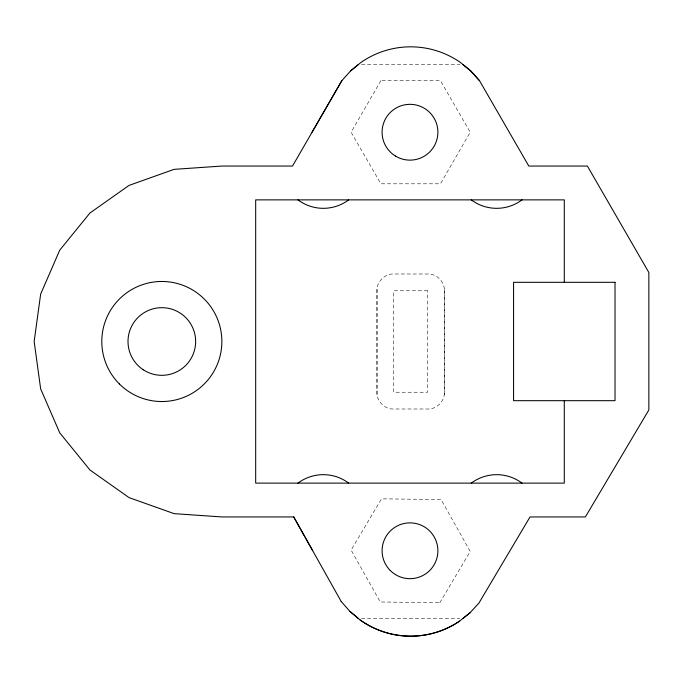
<?xml version="1.0" encoding="UTF-8"?>
<svg xmlns="http://www.w3.org/2000/svg" width="683" height="683" viewBox="0 0 683 683"><rect width="100%" height="100%" fill="white"/><g stroke="black" fill="none" stroke-linecap="round" stroke-linejoin="round"><path stroke-width="0.51" stroke-dasharray="3.42 2.56" d="M376.99 394.441L376.99 288.567C377.878 281.157 384.145 274.899 391.547 274.003L429.786 274.003C437.188 274.89 443.446 281.157 444.343 288.559L444.343 394.441C443.446 401.843 437.188 408.11 429.778 408.997L391.547 408.997C384.136 408.11 377.878 401.843 376.99 394.441L376.99 288.559M444.343 394.441L444.343 288.559M439.826 602.696L470.22 551.471L441.056 499.546L381.498 498.838L351.113 550.063L380.277 601.988L439.826 602.696M361.495 64.586L459.83 64.586M361.444 618.405L459.796 618.405M380.883 80.654L351.105 132.229L380.883 183.804L440.441 183.804L470.22 132.229L440.441 80.654L380.883 80.654M427.575 290.77L393.75 290.77L393.75 392.23L427.575 392.23L427.575 290.77"/><path stroke-width="1.02" d="M358.327 64.586L350.695 70.836L341.841 80.662L292.52 166.054L221.855 166.054L174.105 169.35L129.01 185.409L89.917 213.028L59.728 250.174L40.664 294.074L34.15 341.5L40.664 388.917L59.728 432.826L89.925 469.964L129.01 497.591L174.105 513.642L221.855 516.946L293.733 516.946L341.227 601.527M312.054 132.229L341.833 80.654M462.972 618.422L469.913 612.873L478.877 603.157L530.025 516.946L585.382 516.946L648.85 409.962L648.85 272.483L587.389 166.054L528.804 166.054L479.492 80.654L470.638 70.827L463.006 64.586M350.686 70.827L360.931 62.46A86.954 86.954 0 0 1 460.41 62.46L470.638 70.827L479.492 80.654M341.235 601.518L349.961 611.447L360.103 619.951A86.954 86.954 0 0 0 459.574 621.137L469.913 612.873M349.969 611.447L358.276 618.422M293.724 516.937L312.72 550.763M564.295 282.31L564.295 199.871L255.681 199.871L255.681 483.12L564.295 483.12L564.295 400.682M522.017 199.871A42.278 42.278 0 0 1 471.287 199.871M297.959 483.12A42.278 42.278 0 0 1 348.689 483.12M348.689 199.871A42.278 42.278 0 0 1 297.959 199.871M471.287 483.12A42.278 42.278 0 0 1 522.017 483.12M459.574 621.12A86.954 86.954 0 0 1 360.103 619.942M615.024 282.31L513.565 282.31L513.565 400.682L615.024 400.682L615.024 282.31M395.457 156.048A27.901 27.901 0 0 0 437.88 132.903A27.901 27.901 0 0 0 396.627 107.735A27.901 27.901 0 0 0 395.457 156.048M390.258 570.493A27.901 27.901 0 0 0 436.941 557.985A27.901 27.901 0 0 0 402.765 523.818A27.901 27.901 0 0 0 390.258 570.493M119.371 383.948A60.036 60.036 0 0 0 219.815 357.038A60.036 60.036 0 0 0 146.29 283.513A60.036 60.036 0 0 0 119.371 383.948M143.251 369.759A33.817 33.817 0 0 0 195.586 343.455A33.817 33.817 0 0 0 146.64 311.277A33.817 33.817 0 0 0 143.251 369.759"/></g></svg>
